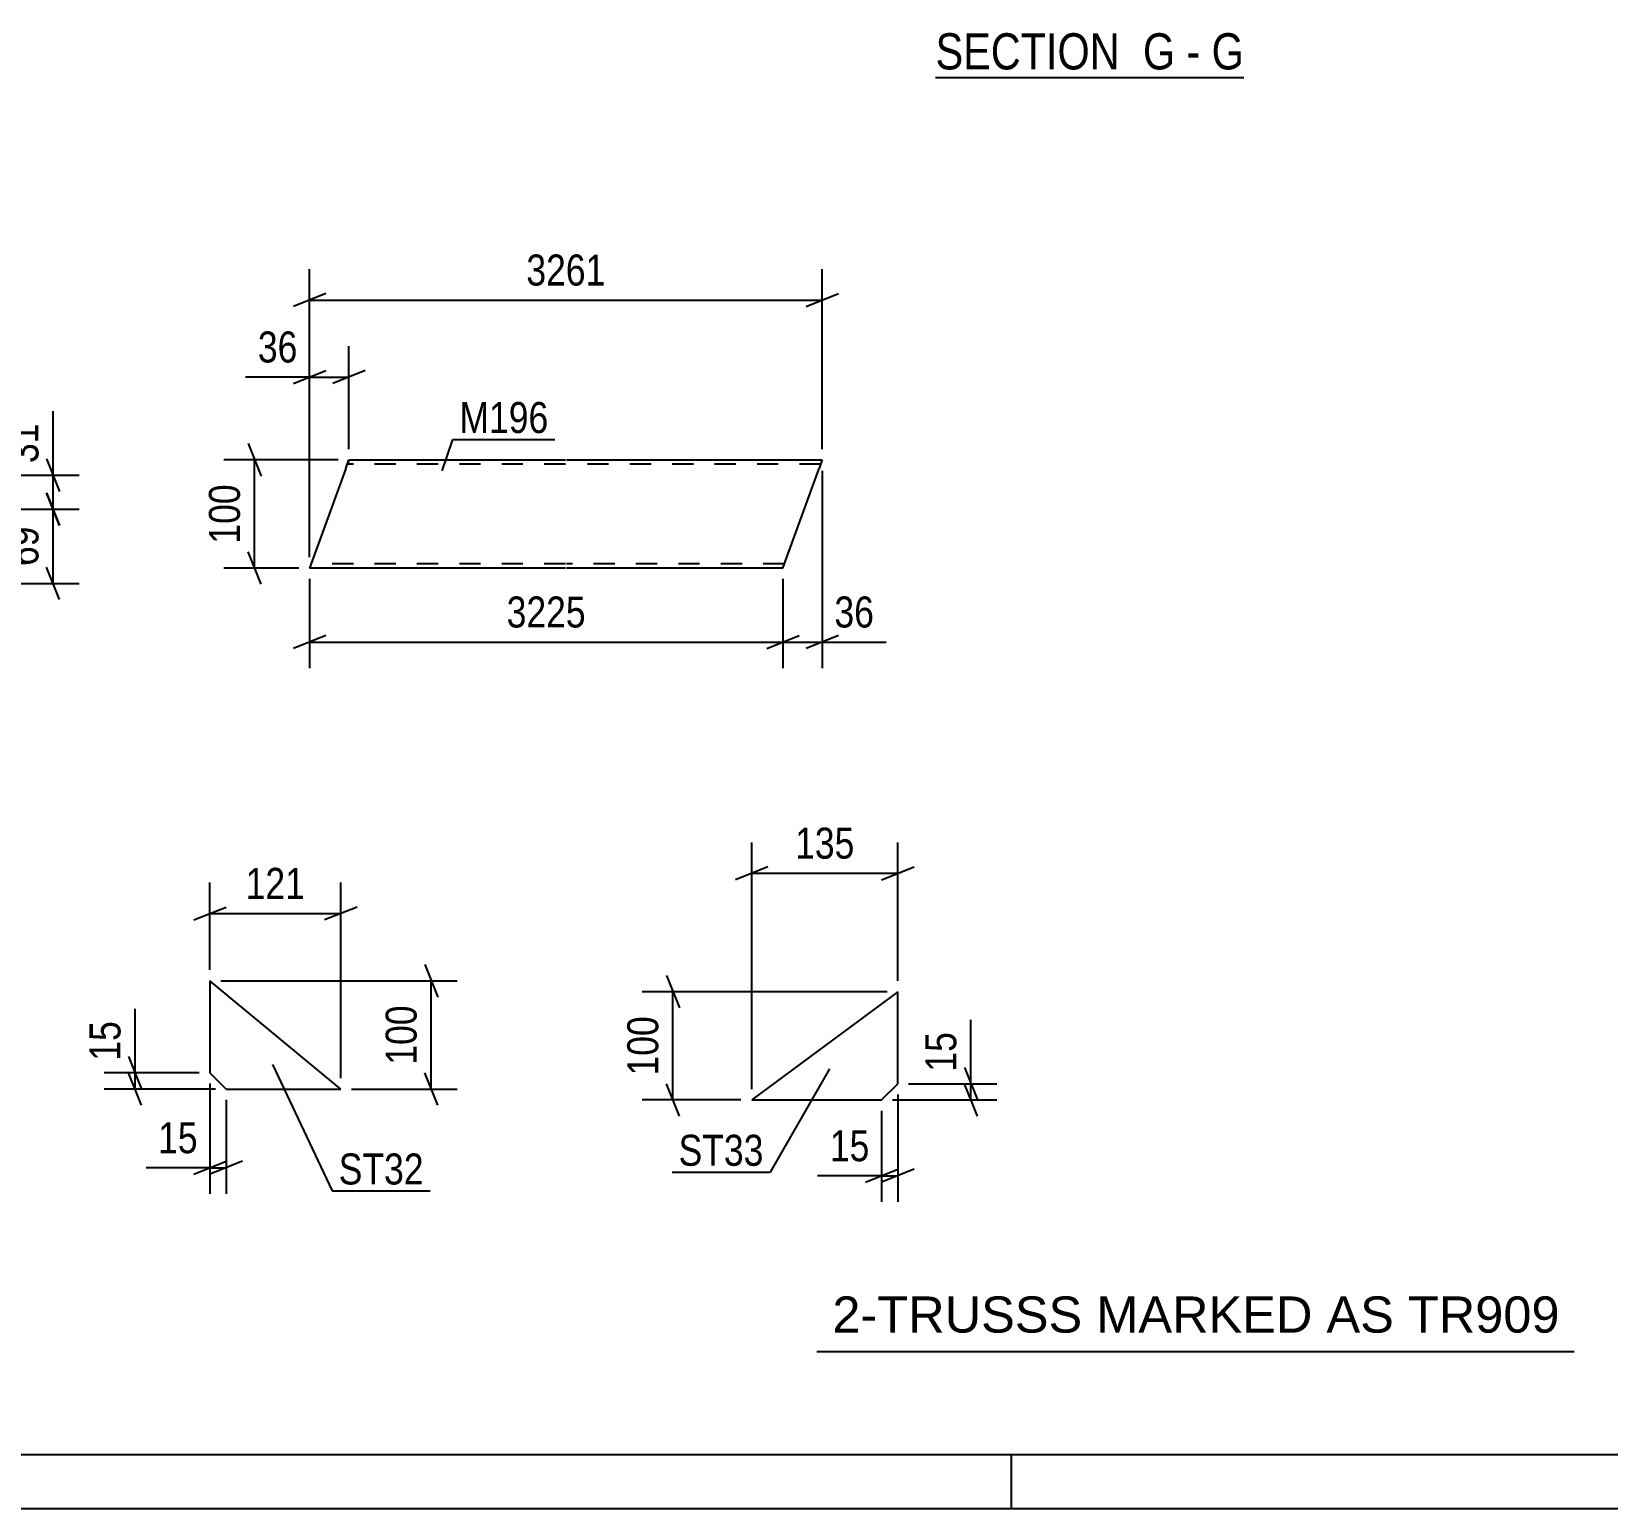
# Model space of a CAD drawing. Header units: millimetres. Extents: x 0 to 841, y 0 to 594.
# Drawn here: x 330.4 to 476.1, y 0 to 136.5 of the extents above; entities that cross this region are included whole.
import ezdxf

# ---------------------------------------------------------------- set-up
doc = ezdxf.new("R2010")
doc.units = ezdxf.units.MM
doc.linetypes.add('DXK_LINE_DOT2', pattern=[3.9198, 1.9599, -1.9599])
doc.styles.add('Arial', font='ARIAL.TTF', dxfattribs={"height": 0.2})
doc.styles.add('Arial Narrow', font='ARIALN.TTF', dxfattribs={"height": 0.2})

# ---------------------------------------------------------------- blocks, each defined once
blk = doc.blocks.new('Unknown-814735430-1133')
at = {"color": 5, "linetype": 'Continuous'}
for p, q in [((5, 5), (836, 5)), ((421, 0), (421, 5)), ((0, 0), (841, 0))]:
    blk.add_line(p, q, dxfattribs=at)
blk = doc.blocks.new('Unknown-814735430-13998')
at = {"color": 7, "linetype": 'Continuous'}
blk.add_line((403, 14.5), (473, 14.5), dxfattribs=at)
at = {"color": 7, "style": 'Arial'}
blk.add_text('2-TRUSSS MARKED AS TR909', height=3.3428, dxfattribs=at).set_placement((404.45, 16.25))
blk = doc.blocks.new('Unknown-814735430-17 - 6020')
at = {"color": 6, "linetype": 'Continuous'}
blk.add_line((413.99, 132.23), (442.49, 132.23), dxfattribs=at)
at = {"color": 0, "linetype": 'Continuous'}
for points in [[(432.1, 132.98), (432.1, 136.48), (413.99, 136.48), (413.99, 132.98)], [(436.13, 132.98), (436.13, 136.48), (433.15, 136.48), (433.15, 132.98)], [(438.45, 132.98), (438.45, 136.48), (437.18, 136.48), (437.18, 132.98)], [(442.49, 132.98), (442.49, 136.48), (439.5, 136.48), (439.5, 132.98)]]:
    blk.add_wipeout(points, dxfattribs=at)
at = {"color": 7, "linetype": 'Continuous', "style": 'Arial Narrow'}
for s, p in [('SECTION ', (413.99, 132.98)), ('G', (433.15, 132.98)), ('G', (439.5, 132.98)), ('-', (437.18, 132.98))]:
    blk.add_text(s, height=3.34, dxfattribs=at).set_placement(p)
blk = doc.blocks.new('Part-814735430-2638 - 2622')
at = {"color": 2, "linetype": 'Continuous'}
for p, q in [((359.49, 96.1), (359.78, 96.9)), ((359.78, 96.9), (379.78, 96.9)), ((379.88, 96.9), (403.52, 96.9)), ((403.43, 96.66), (403.23, 96.1)), ((403.49, 96.84), (403.43, 96.66)), ((403.52, 96.9), (403.49, 96.84)), ((359.49, 96.1), (356.14, 86.9)), ((399.88, 86.9), (403.23, 96.1)), ((379.78, 86.9), (356.14, 86.9)), ((399.88, 86.9), (379.88, 86.9))]:
    blk.add_line(p, q, dxfattribs=at)
at = {"color": 7, "linetype": 'DXK_LINE_DOT2'}
for p, q in [((379.78, 96.5), (359.63, 96.5)), ((359.75, 96.84), (359.69, 96.66)), ((359.78, 96.9), (359.75, 96.84)), ((403.37, 96.5), (379.88, 96.5)), ((403.52, 96.9), (403.43, 96.66)), ((379.78, 87.3), (356.28, 87.3)), ((400.02, 87.3), (379.88, 87.3))]:
    blk.add_line(p, q, dxfattribs=at)
blk = doc.blocks.new('Part-814735430-2169 - 2153')
at = {"color": 2, "linetype": 'Continuous'}
for p, q in [((359.02, 38.76), (346.93, 48.76)), ((346.93, 48.76), (346.93, 40.26)), ((346.93, 40.26), (348.43, 38.76)), ((348.43, 38.76), (359.02, 38.76))]:
    blk.add_line(p, q, dxfattribs=at)
blk = doc.blocks.new('Part-814735430-2097 - 2081')
at = {"color": 2, "linetype": 'Continuous'}
for p, q in [((410.5, 47.75), (397, 37.75)), ((410.5, 39.25), (410.5, 47.75)), ((409, 37.75), (410.5, 39.25)), ((397, 37.75), (409, 37.75))]:
    blk.add_line(p, q, dxfattribs=at)
blk = doc.blocks.new('StraightDimension-814735430-13564 - 2622')
at = {"color": 7, "linetype": 'Continuous'}
for p, q in [((350.45, 98.4), (351.65, 95.4)), ((358.78, 96.9), (348.2, 96.9)), ((351.05, 86.9), (351.05, 96.9)), ((351.65, 85.4), (350.45, 88.4)), ((355.14, 86.9), (348.2, 86.9))]:
    blk.add_line(p, q, dxfattribs=at)
at = {"color": 0}
blk.add_wipeout([(350.3, 95.24), (346.1, 95.24), (346.1, 88.56), (350.3, 88.56)], dxfattribs=at)
at = {"color": 3, "style": 'Arial Narrow'}
blk.add_text('100', height=2.863, rotation=90.0002, dxfattribs=at).set_placement((349.7, 89.16))
blk = doc.blocks.new('StraightDimension-814735430-2698 - 2622')
at = {"color": 7, "linetype": 'Continuous'}
for p, q in [((356.14, 87.9), (356.14, 114.51)), ((403.52, 97.9), (403.52, 114.51)), ((357.64, 112.26), (354.64, 111.06)), ((402.02, 111.06), (405.02, 112.26)), ((356.14, 111.66), (403.52, 111.66))]:
    blk.add_line(p, q, dxfattribs=at)
at = {"color": 0}
blk.add_wipeout([(384.08, 112.41), (384.08, 116.61), (375.57, 116.61), (375.57, 112.41)], dxfattribs=at)
at = {"color": 3, "style": 'Arial Narrow'}
blk.add_text('3261', height=2.863, dxfattribs=at).set_placement((376.17, 113.01))
blk = doc.blocks.new('StraightDimension-814735430-2641 - 2622')
at = {"color": 7, "linetype": 'Continuous'}
for p, q in [((356.14, 85.9), (356.14, 77.66)), ((399.88, 85.9), (399.88, 77.66)), ((357.64, 80.66), (354.64, 79.46)), ((398.38, 79.46), (401.38, 80.66)), ((356.14, 80.06), (399.88, 80.06))]:
    blk.add_line(p, q, dxfattribs=at)
at = {"color": 0}
blk.add_wipeout([(382.26, 80.81), (382.26, 85.01), (373.75, 85.01), (373.75, 80.81)], dxfattribs=at)
at = {"color": 3, "style": 'Arial Narrow'}
blk.add_text('3225', height=2.863, dxfattribs=at).set_placement((374.35, 81.41))
blk = doc.blocks.new('StraightDimension-814735430-2661 - 2622')
at = {"color": 7, "linetype": 'Continuous'}
for p, q in [((403.52, 95.9), (403.52, 77.66)), ((399.88, 85.9), (399.88, 77.66)), ((398.38, 79.46), (401.38, 80.66)), ((405.02, 80.66), (402.02, 79.46)), ((399.88, 80.06), (403.52, 80.06)), ((403.52, 80.06), (409.42, 80.06)), ((403.52, 80.06), (409.42, 80.06))]:
    blk.add_line(p, q, dxfattribs=at)
at = {"color": 0}
blk.add_wipeout([(408.9, 80.81), (408.9, 85.01), (404.04, 85.01), (404.04, 80.81)], dxfattribs=at)
at = {"color": 3, "style": 'Arial Narrow'}
blk.add_text('36', height=2.863, dxfattribs=at).set_placement((404.64, 81.41))
blk = doc.blocks.new('StraightDimension-814735430-2679 - 2622')
at = {"color": 7, "linetype": 'Continuous'}
for p, q in [((356.14, 87.9), (356.14, 107.4)), ((359.78, 97.9), (359.78, 107.4)), ((354.64, 103.95), (357.64, 105.15)), ((361.28, 105.15), (358.28, 103.95)), ((356.14, 104.55), (350.23, 104.55)), ((356.14, 104.55), (350.23, 104.55)), ((356.14, 104.55), (359.78, 104.55))]:
    blk.add_line(p, q, dxfattribs=at)
at = {"color": 0}
blk.add_wipeout([(355.61, 105.3), (355.61, 109.5), (350.76, 109.5), (350.76, 105.3)], dxfattribs=at)
at = {"color": 3, "style": 'Arial Narrow'}
blk.add_text('36', height=2.863, dxfattribs=at).set_placement((351.36, 105.9))
blk = doc.blocks.new('StraightDimension-814735430-1418 - 1344')
at = {"color": 7, "linetype": 'Continuous'}
for p, q in [((331.83, 93.84), (333.03, 90.84)), ((320.97, 92.34), (334.83, 92.34)), ((332.43, 85.49), (332.43, 92.34)), ((333.03, 83.99), (331.83, 86.99)), ((311.98, 85.49), (334.83, 85.49))]:
    blk.add_line(p, q, dxfattribs=at)
at = {"color": 0}
blk.add_wipeout([(331.68, 91.34), (327.48, 91.34), (327.48, 86.49), (331.68, 86.49)], dxfattribs=at)
at = {"color": 3, "style": 'Arial Narrow'}
blk.add_text('69', height=2.863, rotation=90.0002, dxfattribs=at).set_placement((331.08, 87.09))
blk = doc.blocks.new('StraightDimension-814735430-1445 - 1344')
at = {"color": 7, "linetype": 'Continuous'}
for p, q in [((332.43, 95.49), (332.43, 101.39)), ((332.43, 95.49), (332.43, 101.39)), ((331.83, 96.99), (333.03, 93.99)), ((319.99, 95.49), (334.83, 95.49)), ((332.43, 92.34), (332.43, 95.49)), ((333.03, 90.84), (331.83, 93.84)), ((320.97, 92.34), (334.83, 92.34))]:
    blk.add_line(p, q, dxfattribs=at)
at = {"color": 0}
blk.add_wipeout([(331.68, 100.87), (327.48, 100.87), (327.48, 96.01), (331.68, 96.01)], dxfattribs=at)
at = {"color": 3, "style": 'Arial Narrow'}
blk.add_text('31', height=2.863, rotation=90.0002, dxfattribs=at).set_placement((331.08, 96.61))
blk = doc.blocks.new('StraightDimension-814735430-2205 - 2153')
at = {"color": 7, "linetype": 'Continuous'}
for p, q in [((346.93, 39.26), (346.93, 29.08)), ((348.43, 37.76), (348.43, 29.08)), ((345.43, 30.88), (348.43, 32.08)), ((349.93, 32.08), (346.93, 30.88)), ((346.93, 31.48), (341.02, 31.48)), ((346.93, 31.48), (341.02, 31.48)), ((346.93, 31.48), (348.43, 31.48))]:
    blk.add_line(p, q, dxfattribs=at)
at = {"color": 0}
blk.add_wipeout([(346.4, 32.23), (346.4, 36.43), (341.54, 36.43), (341.54, 32.23)], dxfattribs=at)
at = {"color": 3, "style": 'Arial Narrow'}
blk.add_text('15', height=2.863, dxfattribs=at).set_placement((342.14, 32.83))
blk = doc.blocks.new('StraightDimension-814735430-2195 - 2153')
at = {"color": 7, "linetype": 'Continuous'}
for p, q in [((346.93, 49.76), (346.93, 57.83)), ((359.02, 39.76), (359.02, 57.83)), ((345.43, 54.38), (348.43, 55.58)), ((360.52, 55.58), (357.52, 54.38)), ((346.93, 54.98), (359.02, 54.98))]:
    blk.add_line(p, q, dxfattribs=at)
at = {"color": 0}
blk.add_wipeout([(356.31, 55.73), (356.31, 59.93), (349.63, 59.93), (349.63, 55.73)], dxfattribs=at)
at = {"color": 3, "style": 'Arial Narrow'}
blk.add_text('121', height=2.863, dxfattribs=at).set_placement((350.23, 56.33))
blk = doc.blocks.new('StraightDimension-814735430-2171 - 2153')
at = {"color": 7, "linetype": 'Continuous'}
for p, q in [((366.78, 50.26), (367.98, 47.26)), ((347.93, 48.76), (369.78, 48.76)), ((367.38, 38.76), (367.38, 48.76)), ((367.98, 37.26), (366.78, 40.26)), ((360.02, 38.76), (369.78, 38.76))]:
    blk.add_line(p, q, dxfattribs=at)
at = {"color": 0}
blk.add_wipeout([(366.63, 47.1), (362.43, 47.1), (362.43, 40.41), (366.63, 40.41)], dxfattribs=at)
at = {"color": 3, "style": 'Arial Narrow'}
blk.add_text('100', height=2.863, rotation=90.0002, dxfattribs=at).set_placement((366.03, 41.01))
blk = doc.blocks.new('StraightDimension-814735430-2183 - 2153')
at = {"color": 7, "linetype": 'Continuous'}
for p, q in [((340.01, 40.26), (340.01, 46.16)), ((340.01, 40.26), (340.01, 46.16)), ((339.41, 41.76), (340.61, 38.76)), ((345.93, 40.26), (337.16, 40.26)), ((340.61, 37.26), (339.41, 40.26)), ((340.01, 38.76), (340.01, 40.26)), ((347.43, 38.76), (337.16, 38.76))]:
    blk.add_line(p, q, dxfattribs=at)
at = {"color": 0}
blk.add_wipeout([(339.26, 45.64), (335.06, 45.64), (335.06, 40.78), (339.26, 40.78)], dxfattribs=at)
at = {"color": 3, "style": 'Arial Narrow'}
blk.add_text('15', height=2.863, rotation=90.0002, dxfattribs=at).set_placement((338.66, 41.38))
blk = doc.blocks.new('StraightDimension-814735430-2126 - 2081')
at = {"color": 7, "linetype": 'Continuous'}
for p, q in [((389.11, 49.25), (390.31, 46.25)), ((409.5, 47.75), (386.86, 47.75)), ((389.71, 37.75), (389.71, 47.75)), ((390.31, 36.25), (389.11, 39.25)), ((396, 37.75), (386.86, 37.75))]:
    blk.add_line(p, q, dxfattribs=at)
at = {"color": 0}
blk.add_wipeout([(388.96, 46.09), (384.76, 46.09), (384.76, 39.41), (388.96, 39.41)], dxfattribs=at)
at = {"color": 3, "style": 'Arial Narrow'}
blk.add_text('100', height=2.863, rotation=90.0002, dxfattribs=at).set_placement((388.36, 40.01))
blk = doc.blocks.new('StraightDimension-814735430-2099 - 2081')
at = {"color": 7, "linetype": 'Continuous'}
for p, q in [((410.5, 38.25), (410.5, 28.34)), ((409, 36.75), (409, 28.34)), ((409, 30.74), (403.09, 30.74)), ((409, 30.74), (403.09, 30.74)), ((407.5, 30.14), (410.5, 31.34)), ((412, 31.34), (409, 30.14)), ((409, 30.74), (410.5, 30.74))]:
    blk.add_line(p, q, dxfattribs=at)
at = {"color": 0}
blk.add_wipeout([(408.47, 31.49), (408.47, 35.69), (403.62, 35.69), (403.62, 31.49)], dxfattribs=at)
at = {"color": 3, "style": 'Arial Narrow'}
blk.add_text('15', height=2.863, dxfattribs=at).set_placement((404.22, 32.09))
blk = doc.blocks.new('StraightDimension-814735430-2138 - 2081')
at = {"color": 7, "linetype": 'Continuous'}
for p, q in [((417.25, 39.25), (417.25, 45.15)), ((417.25, 39.25), (417.25, 45.15)), ((416.65, 40.75), (417.85, 37.75)), ((411.5, 39.25), (419.65, 39.25)), ((417.85, 36.25), (416.65, 39.25)), ((417.25, 37.75), (417.25, 39.25)), ((410, 37.75), (419.65, 37.75))]:
    blk.add_line(p, q, dxfattribs=at)
at = {"color": 0}
blk.add_wipeout([(416.5, 44.63), (412.3, 44.63), (412.3, 39.77), (416.5, 39.77)], dxfattribs=at)
at = {"color": 3, "style": 'Arial Narrow'}
blk.add_text('15', height=2.863, rotation=90.0002, dxfattribs=at).set_placement((415.9, 40.37))
blk = doc.blocks.new('StraightDimension-814735430-2114 - 2081')
at = {"color": 7, "linetype": 'Continuous'}
for p, q in [((397, 38.75), (397, 61.55)), ((410.5, 48.75), (410.5, 61.55)), ((398.5, 59.3), (395.5, 58.1)), ((397, 58.7), (410.5, 58.7)), ((409, 58.1), (412, 59.3))]:
    blk.add_line(p, q, dxfattribs=at)
at = {"color": 0}
blk.add_wipeout([(407.09, 59.45), (407.09, 63.65), (400.41, 63.65), (400.41, 59.45)], dxfattribs=at)
at = {"color": 3, "style": 'Arial Narrow'}
blk.add_text('135', height=2.863, dxfattribs=at).set_placement((401.01, 60.05))
blk = doc.blocks.new('Mark-814735430-2634 - 2622')
at = {"color": 0}
blk.add_wipeout([(378.21, 99.38), (378.21, 102.38), (369.99, 102.38), (369.99, 99.38)], dxfattribs=at)
blk.add_wipeout([(378.21, 99.38), (378.21, 102.38), (369.99, 102.38), (369.99, 99.38)], dxfattribs=at)
at = {"color": 30, "linetype": 'Continuous'}
for p, q in [((368.4, 95.9), (369.39, 98.78)), ((369.39, 98.78), (378.81, 98.78))]:
    blk.add_line(p, q, dxfattribs=at)
at = {"color": 3, "style": 'Arial Narrow'}
blk.add_text('M196', height=2.863, dxfattribs=at).set_placement((369.99, 99.38))
blk = doc.blocks.new('Mark-814735430-2165 - 2153')
at = {"color": 0}
blk.add_wipeout([(366.68, 29.94), (366.68, 32.94), (358.83, 32.94), (358.83, 29.94)], dxfattribs=at)
blk.add_wipeout([(366.68, 29.94), (366.68, 32.94), (358.83, 32.94), (358.83, 29.94)], dxfattribs=at)
at = {"color": 30, "linetype": 'Continuous'}
for p, q in [((352.7, 41.02), (358.23, 29.34)), ((358.23, 29.34), (367.28, 29.34))]:
    blk.add_line(p, q, dxfattribs=at)
at = {"color": 3, "style": 'Arial Narrow'}
blk.add_text('ST32', height=2.863, dxfattribs=at).set_placement((358.83, 29.94))
blk = doc.blocks.new('Mark-814735430-2093 - 2081')
at = {"color": 0}
blk.add_wipeout([(398.1, 31.67), (398.1, 34.67), (390.24, 34.67), (390.24, 31.67)], dxfattribs=at)
blk.add_wipeout([(398.1, 31.67), (398.1, 34.67), (390.24, 34.67), (390.24, 31.67)], dxfattribs=at)
at = {"color": 30, "linetype": 'Continuous'}
for p in [(404.2, 40.62), (389.64, 31.07)]:
    blk.add_line(p, (398.7, 31.07), dxfattribs=at)
at = {"color": 3, "style": 'Arial Narrow'}
blk.add_text('ST33', height=2.863, dxfattribs=at).set_placement((390.24, 31.67))

msp = doc.modelspace()

# ---------------------------------------------------------------- block references
for name in ['Unknown-814735430-1133', 'Part-814735430-2638 - 2622', 'Part-814735430-2169 - 2153', 'Part-814735430-2097 - 2081', 'Unknown-814735430-13998']:
    msp.add_blockref(name, (0, 0))

# ---------------------------------------------------------------- next in the draw order: block references
for name in ['Unknown-814735430-17 - 6020', 'StraightDimension-814735430-13564 - 2622', 'StraightDimension-814735430-1418 - 1344', 'StraightDimension-814735430-2126 - 2081', 'StraightDimension-814735430-2205 - 2153']:
    msp.add_blockref(name, (0, 0))

# ---------------------------------------------------------------- next in the draw order: block references
for name in ['StraightDimension-814735430-2698 - 2622', 'StraightDimension-814735430-1445 - 1344', 'StraightDimension-814735430-2641 - 2622', 'StraightDimension-814735430-2195 - 2153', 'StraightDimension-814735430-2099 - 2081']:
    msp.add_blockref(name, (0, 0))

# ---------------------------------------------------------------- next in the draw order: block references
for name in ['StraightDimension-814735430-2679 - 2622', 'Mark-814735430-2634 - 2622', 'StraightDimension-814735430-2661 - 2622', 'StraightDimension-814735430-2171 - 2153', 'StraightDimension-814735430-2138 - 2081']:
    msp.add_blockref(name, (0, 0))

# ---------------------------------------------------------------- next in the draw order: block references
for name in ['StraightDimension-814735430-2114 - 2081', 'StraightDimension-814735430-2183 - 2153', 'Mark-814735430-2165 - 2153']:
    msp.add_blockref(name, (0, 0))

# ---------------------------------------------------------------- next in the draw order: block references
msp.add_blockref('Mark-814735430-2093 - 2081', (0, 0))

doc.saveas('drawing.dxf')
